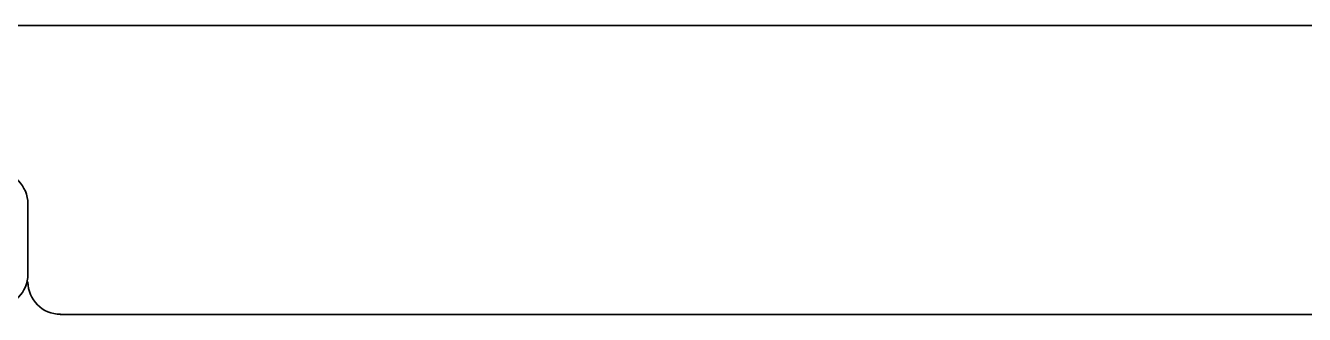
# Model space of a CAD drawing. Header units: inches. Extents: x 17 to 980, y -926 to -230.
# Drawn here: x 252.2 to 368.9, y -671.8 to -645.4 of the extents above; entities that cross this region are included whole.
import ezdxf

# ---------------------------------------------------------------- set-up
doc = ezdxf.new("R2010")
doc.units = ezdxf.units.IN
doc.header["$MEASUREMENT"] = 0
doc.layers.add('Layer 1', color=7, linetype='Continuous')

msp = doc.modelspace()

# ---------------------------------------------------------------- linework, layer by layer
at = {"layer": 'Layer 1', "color": 179, "lineweight": 35, "true_color": 0x231f20}
for points, knots in [([(152.12, -660.43), (152.12, -659.49), (152.88, -658.73), (153.82, -658.73), (153.82, -658.73), (155.3, -658.73), (155.3, -658.73), (156.94, -658.73), (158.27, -660.06), (158.27, -661.7), (158.27, -661.7), (158.27, -668.81), (158.27, -668.81), (158.27, -670.45), (156.94, -671.07), (155.3, -671.07), (155.3, -671.07), (155.17, -671.07), (155.17, -671.07), (155.17, -671.07), (149.46, -671.07), (149.46, -671.07), (149.46, -671.07), (149.42, -671.07), (149.42, -671.07), (149.42, -671.07), (149.46, -671.07), (149.46, -671.07), (146.18, -671.07), (143.51, -668.22), (143.51, -664.72), (143.51, -664.72), (143.51, -651.78), (143.51, -651.78), (143.51, -649.96), (144.24, -648.32), (145.39, -647.17), (145.39, -647.17), (145.6, -646.96), (145.6, -646.96), (146.63, -646.05), (148.02, -645.43), (149.46, -645.43), (149.46, -645.43), (725.71, -645.44), (725.71, -645.44), (727.35, -645.44), (728.67, -646.77), (728.67, -648.4)], [0, 0, 0, 0, 1, 1, 1, 2, 2, 2, 3, 3, 3, 4, 4, 4, 5, 5, 5, 6, 6, 6, 7, 7, 7, 8, 8, 8, 9, 9, 9, 10, 10, 10, 11, 11, 11, 12, 12, 12, 13, 13, 13, 14, 14, 14, 15, 15, 15, 16, 16, 16, 16]), ([(828.98, -656.78), (828.98, -657.72), (828.22, -658.48), (827.28, -658.48), (827.28, -658.48), (825.79, -658.48), (825.79, -658.48), (824.16, -658.48), (822.83, -657.15), (822.83, -655.51), (822.83, -655.51), (822.83, -649.1), (822.83, -649.1), (822.83, -647.46), (824.16, -646.13), (825.79, -646.13), (825.79, -646.13), (825.92, -646.13), (825.92, -646.13), (825.92, -646.13), (825.79, -646.13), (825.79, -646.13), (825.79, -646.13), (831.63, -646.13), (831.63, -646.13), (831.63, -646.13), (831.67, -646.14), (831.67, -646.14), (831.67, -646.14), (831.63, -646.14), (831.63, -646.14), (834.92, -646.14), (837.58, -648.99), (837.58, -652.49), (837.58, -652.49), (837.58, -652.48), (837.58, -652.48), (837.58, -652.48), (837.58, -665.43), (837.58, -665.43), (837.58, -667.25), (836.86, -668.89), (835.71, -670.04), (835.71, -670.04), (835.42, -670.32), (835.42, -670.32), (834.39, -671.23), (833.07, -671.78), (831.63, -671.78), (831.63, -671.78), (255.35, -671.78), (255.35, -671.78)], [0, 0, 0, 0, 1, 1, 1, 2, 2, 2, 3, 3, 3, 4, 4, 4, 5, 5, 5, 6, 6, 6, 7, 7, 7, 8, 8, 8, 9, 9, 9, 10, 10, 10, 11, 11, 11, 12, 12, 12, 13, 13, 13, 14, 14, 14, 15, 15, 15, 16, 16, 16, 17, 17, 17, 17]), ([(246.28, -660.43), (246.28, -659.49), (247.04, -658.73), (247.97, -658.73), (247.97, -658.73), (249.46, -658.73), (249.46, -658.73), (251.09, -658.73), (252.42, -660.06), (252.42, -661.7), (252.42, -661.7), (252.42, -668.11), (252.42, -668.11), (252.42, -669.75), (251.09, -671.07), (249.46, -671.07), (249.46, -671.07), (249.33, -671.07), (249.33, -671.07), (249.33, -671.07), (249.46, -671.07), (249.46, -671.07), (249.46, -671.07), (243.62, -671.07), (243.62, -671.07), (241.98, -671.07), (240.65, -670.45), (240.65, -668.81)], [0, 0, 0, 0, 1, 1, 1, 2, 2, 2, 3, 3, 3, 4, 4, 4, 5, 5, 5, 6, 6, 6, 7, 7, 7, 8, 8, 8, 9, 9, 9, 9]), ([(255.35, -671.77), (255.35, -671.77), (255.39, -671.77), (255.39, -671.77), (253.75, -671.77), (252.42, -670.44), (252.42, -668.81)], [0, 0, 0, 0, 1, 1, 1, 2, 2, 2, 2])]:
    msp.add_open_spline(points, degree=3, knots=knots, dxfattribs=at)

doc.saveas('drawing.dxf')
